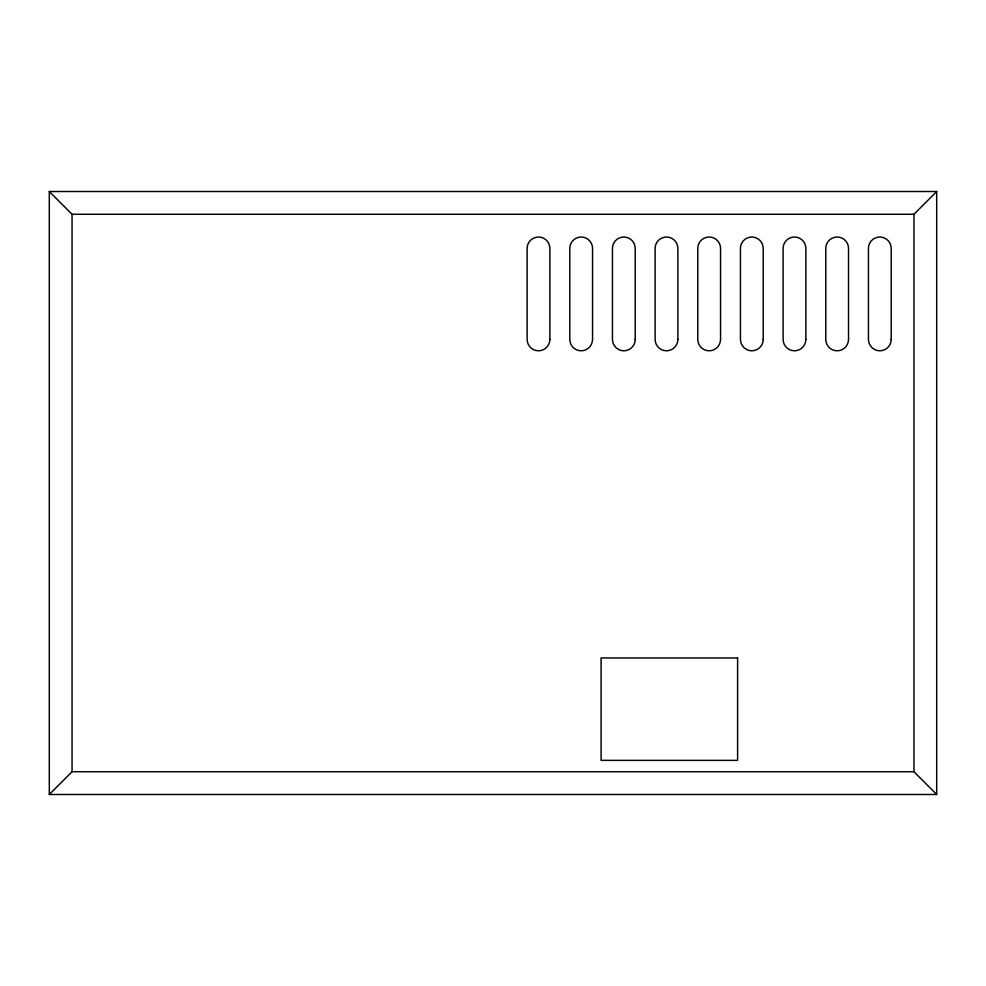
<?xml version="1.0" encoding="UTF-8"?>
<svg xmlns="http://www.w3.org/2000/svg" width="986" height="986" viewBox="0 0 986 986"><rect width="100%" height="100%" fill="white"/><g stroke="black" fill="none" stroke-linecap="round" stroke-linejoin="round"><path stroke-width="1.48" d="M49.3 794.494L72.052 771.73L913.948 771.73L936.7 794.494L936.7 191.506L49.3 191.506L49.3 794.494L936.7 794.494M49.3 191.506L72.052 214.27L913.948 214.27L936.7 191.506M913.948 214.27L913.948 771.73M72.052 214.27L72.052 771.73M737.602 657.97L601.078 657.97L601.078 760.354L737.602 760.354L737.602 657.97M891.196 339.406L891.196 248.398A11.376 11.376 0 0 0 879.82 237.022A11.376 11.376 0 0 0 868.444 248.398L868.444 339.406A11.376 11.376 0 0 0 879.82 350.794A11.376 11.376 0 0 0 891.196 339.406M848.527 339.406L848.527 248.398A11.376 11.376 0 0 0 837.151 237.022A11.376 11.376 0 0 0 825.775 248.398L825.775 339.406A11.376 11.376 0 0 0 837.151 350.794A11.376 11.376 0 0 0 848.527 339.406M805.87 339.406L805.87 248.398A11.376 11.376 0 0 0 794.494 237.022A11.376 11.376 0 0 0 783.106 248.398L783.106 339.406A11.376 11.376 0 0 0 794.494 350.794A11.376 11.376 0 0 0 805.87 339.406M763.201 339.406L763.201 248.398A11.376 11.376 0 0 0 751.825 237.022A11.376 11.376 0 0 0 740.449 248.398L740.449 339.406A11.376 11.376 0 0 0 751.825 350.794A11.376 11.376 0 0 0 763.201 339.406M720.544 339.406L720.544 248.398A11.376 11.376 0 0 0 709.156 237.022A11.376 11.376 0 0 0 697.78 248.398L697.78 339.406A11.376 11.376 0 0 0 709.156 350.794A11.376 11.376 0 0 0 720.544 339.406M677.875 339.406L677.875 248.398A11.376 11.376 0 0 0 666.499 237.022A11.376 11.376 0 0 0 655.123 248.398L655.123 339.406A11.376 11.376 0 0 0 666.499 350.794A11.376 11.376 0 0 0 677.875 339.406M635.206 339.406L635.206 248.398A11.376 11.376 0 0 0 623.83 237.022A11.376 11.376 0 0 0 612.454 248.398L612.454 339.406A11.376 11.376 0 0 0 623.83 350.794A11.376 11.376 0 0 0 635.206 339.406M592.549 339.406L592.549 248.398A11.376 11.376 0 0 0 581.173 237.022A11.376 11.376 0 0 0 569.797 248.398L569.797 339.406A11.376 11.376 0 0 0 581.173 350.794A11.376 11.376 0 0 0 592.549 339.406M549.88 339.406L549.88 248.398A11.376 11.376 0 0 0 538.504 237.022A11.376 11.376 0 0 0 527.128 248.398L527.128 339.406A11.376 11.376 0 0 0 538.504 350.794A11.376 11.376 0 0 0 549.88 339.406"/></g></svg>
